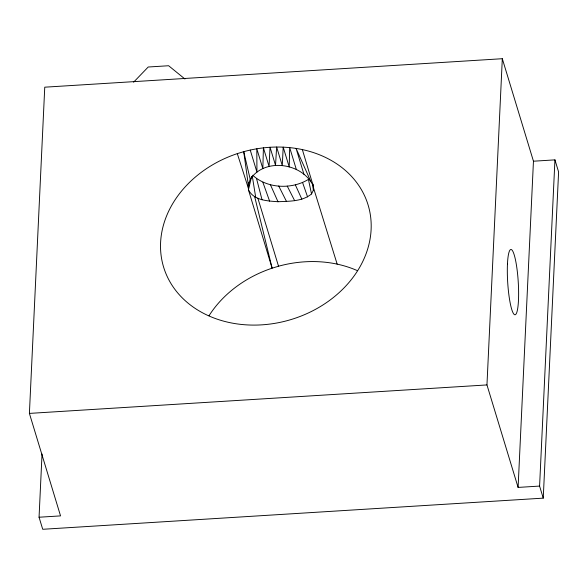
<?xml version="1.0" encoding="UTF-8"?>
<svg xmlns="http://www.w3.org/2000/svg" width="588" height="588" viewBox="0 0 588 588"><rect width="100%" height="100%" fill="white"/><g stroke="black" fill="none" stroke-linecap="round" stroke-linejoin="round"><path stroke-width="0.88" d="M39.058 517.227L60.542 515.889L29.4 413.401L44.754 87.186L502.314 58.712L533.456 161.208L518.101 487.415L539.586 486.078L543.246 498.139L42.718 529.288L39.058 517.227L42.035 454.002M518.101 487.415L486.96 384.927L502.314 58.712M539.586 486.078L554.94 159.87L533.456 161.208M543.246 498.139L558.6 171.931L554.94 159.87M209.005 315.763A106.862 87.215 -16.9 0 1 272.112 268.179L248.445 189.792L248.842 182.603M312.985 184.081L313.382 190.203L311.53 193.959C302.313 201.618 289.318 201.177 277.984 201.728C267.466 200.92 253.832 200.581 248.445 189.792L248.29 184.713L243.726 151.675C262.755 146.463 283.019 145.479 302.357 149.58A106.862 87.215 -16.9 0 1 348.559 282.953A106.862 87.215 -16.9 0 1 178.245 293.552A106.862 87.215 -16.9 0 1 237.302 153.622L243.726 151.675L250.223 179.34L248.29 184.713M313.382 190.203L313.198 185.764L302.357 149.58M248.445 189.792L251.627 176.422M250.223 179.34C264.74 157.275 302.401 162.913 313.198 185.764M133.594 82.195L148.22 67.01L168.631 65.738L184.926 79.005M252.7 175.239C267.297 188.704 291.773 189.608 308.421 179.399L311.53 193.959M357.445 270.664A106.862 87.215 -16.9 0 0 278.528 266.224L272.112 268.179L254.685 196.664M29.4 413.401L486.96 384.927M287.245 186.109L294.661 200.692M278.719 186.014L286.525 201.515M295.404 184.977L301.85 199.178M310.538 180.839L296.08 148.419L303.945 174.283M270.399 184.691L277.984 201.728M262.851 182.229L269.627 201.184M302.622 182.684L307.597 196.951M237.302 153.622L248.54 188.748M313.117 186.617L337.167 264.13M296.389 169.667L289.686 147.603L289.222 166.963L283.195 147.132L282.284 165.596L276.639 147.022L275.529 165.338L270.039 147.257L269.061 166.419L263.417 147.838L262.836 168.609L256.809 148.779L256.941 172.122L250.238 150.058M257.853 198.156L278.528 266.224M256.596 178.803L262.027 199.788M252.333 176.393L255.721 197.421M507.459 264.019A32.715 5.277 86.4 0 0 514.596 314.698A32.715 5.277 86.4 0 0 516.815 267.613A32.715 5.277 86.4 0 0 507.459 264.019"/></g></svg>
